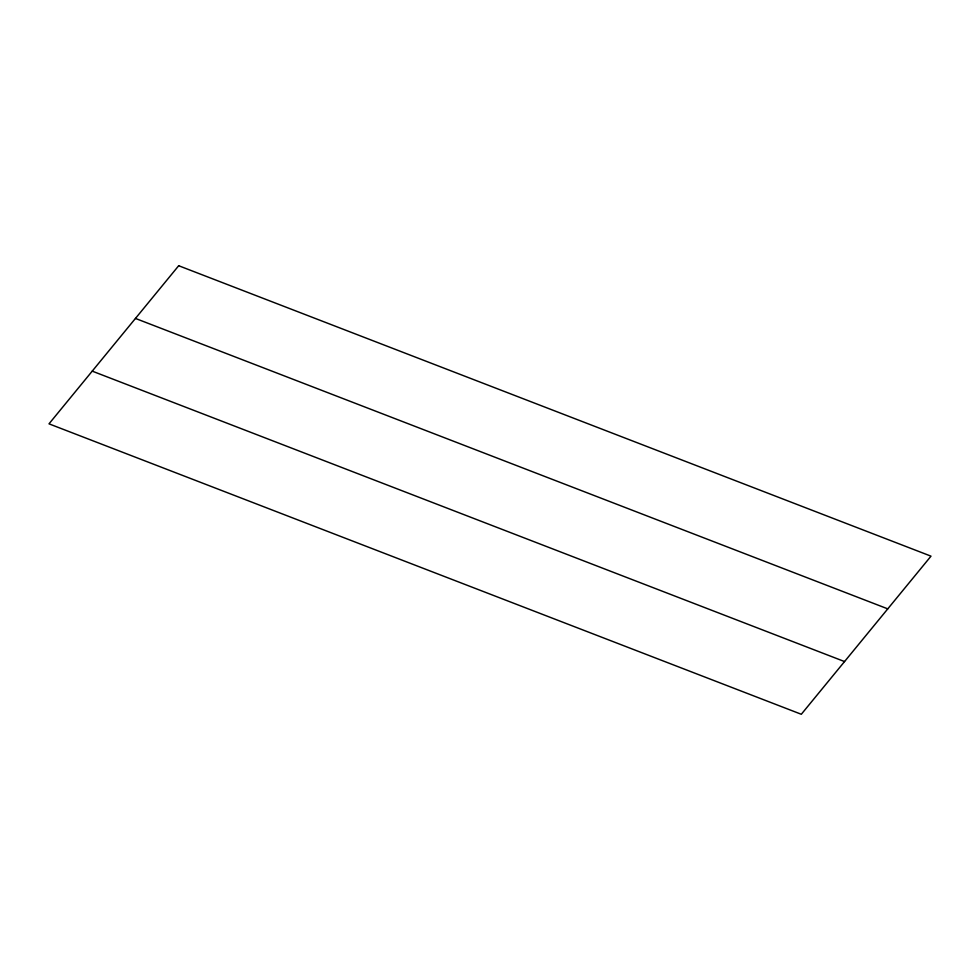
<?xml version="1.0" encoding="UTF-8"?>
<svg xmlns="http://www.w3.org/2000/svg" width="980" height="980" viewBox="0 0 980 980"><rect width="100%" height="100%" fill="white"/><g stroke="black" fill="none" stroke-linecap="round" stroke-linejoin="round"><path stroke-width="1.47" d="M135.46 318.439L887.77 608.862M92.23 371.138L844.539 661.561M178.691 265.727L49 423.838L801.309 714.273L931 556.162L178.691 265.727"/></g></svg>
